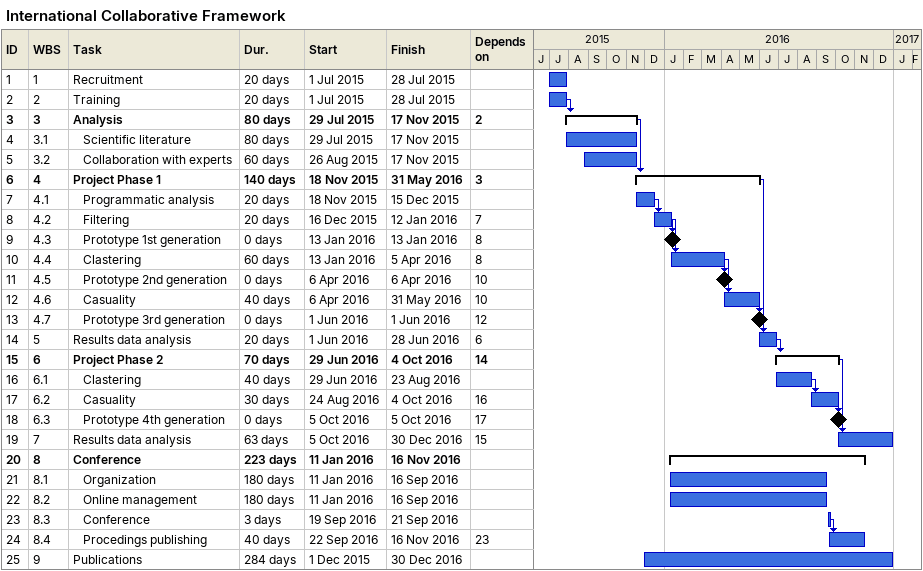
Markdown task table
International Collaborative Framework

| ID | WBS | Task | Duration | Start | Finish | Predecessors |
|---|---|---|---|---|---|---|
| 1 | 1 | Recruitment | 20d | 2015-07-01 | 2015-07-28 |  |
| 2 | 2 | Training | 20d | 2015-07-01 | 2015-07-28 |  |
| 3 | 3 | **Analysis** | 80d | 2015-07-29 | 2015-11-17 | 2 |
| 4 | 3.1 | Scientific literature | 80d | 2015-07-29 | 2015-11-17 |  |
| 5 | 3.2 | Collaboration with experts | 60d | 2015-08-26 | 2015-11-17 |  |
| 6 | 4 | **Project Phase 1** | 140d | 2015-11-18 | 2016-05-31 | 3 |
| 7 | 4.1 | Programmatic analysis | 20d | 2015-11-18 | 2015-12-15 |  |
| 8 | 4.2 | Filtering | 20d | 2015-12-16 | 2016-01-12 | 7 |
| 9 | 4.3 | Prototype 1st generation | 0d | 2016-01-13 | 2016-01-13 | 8 |
| 10 | 4.4 | Clastering | 60d | 2016-01-13 | 2016-04-05 | 8 |
| 11 | 4.5 | Prototype 2nd generation | 0d | 2016-04-06 | 2016-04-06 | 10 |
| 12 | 4.6 | Casuality | 40d | 2016-04-06 | 2016-05-31 | 10 |
| 13 | 4.7 | Prototype 3rd generation | 0d | 2016-06-01 | 2016-06-01 | 12 |
| 14 | 5 | Results data analysis | 20d | 2016-06-01 | 2016-06-28 | 6 |
| 15 | 6 | **Project Phase 2** | 70d | 2016-06-29 | 2016-10-04 | 14 |
| 16 | 6.1 | Clastering | 40d | 2016-06-29 | 2016-08-23 |  |
| 17 | 6.2 | Casuality | 30d | 2016-08-24 | 2016-10-04 | 16 |
| 18 | 6.3 | Prototype 4th generation | 0d | 2016-10-05 | 2016-10-05 | 17 |
| 19 | 7 | Results data analysis | 63d | 2016-10-05 | 2016-12-30 | 15 |
| 20 | 8 | **Conference** | 223d | 2016-01-11 | 2016-11-16 |  |
| 21 | 8.1 | Organization | 180d | 2016-01-11 | 2016-09-16 |  |
| 22 | 8.2 | Online management | 180d | 2016-01-11 | 2016-09-16 |  |
| 23 | 8.3 | Conference | 3d | 2016-09-19 | 2016-09-21 |  |
| 24 | 8.4 | Procedings publishing | 40d | 2016-09-22 | 2016-11-16 | 23 |
| 25 | 9 | Publications | 284d | 2015-12-01 | 2016-12-30 |  |
